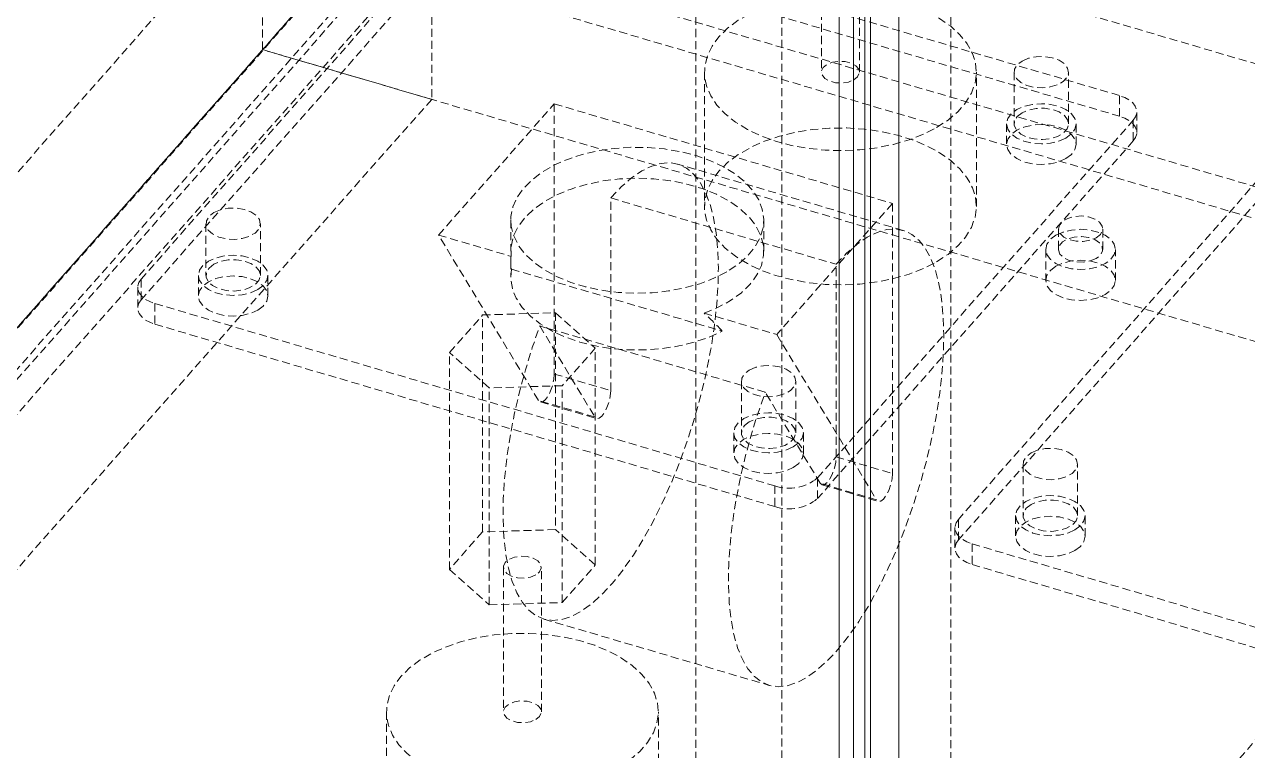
# Model space of a CAD drawing. Header units: millimetres. Extents: x 1529 to 6255, y 1713 to 5797.
# Drawn here: x 5686.6 to 5880, y 3960.5 to 4075.4 of the extents above; entities that cross this region are included whole.
import ezdxf

# ---------------------------------------------------------------- set-up
doc = ezdxf.new("R2010")
doc.units = ezdxf.units.MM
doc.linetypes.add('HIDDEN', pattern=[1.905, 1.27, -0.635])

msp = doc.modelspace()

# ---------------------------------------------------------------- linework, layer by layer
at = {"color": 7, "linetype": 'Continuous', "lineweight": 15}
for p, q in [((5817.694, 4391.858), (5817.694, 3823.545)), ((5820.384, 3824.05), (5820.384, 4392.362)), ((5824.839, 3822.739), (5824.839, 4391.052)), ((5815.424, 4389.286), (5815.424, 3820.973)), ((5819.476, 4360.305), (5819.476, 3854.05))]:
    msp.add_line(p, q, dxfattribs=at)
at = {"color": 7, "linetype": 'HIDDEN', "lineweight": 0}
for p, q in [((5806.366, 3877.343), (5806.366, 4383.598)), ((5833.096, 3869.481), (5833.096, 4375.736)), ((5792.746, 3861.912), (5792.746, 4368.167)), ((5737.886, 4111.295), (5982.913, 4039.222)), ((5757.362, 4108.865), (5574.449, 3901.626)), ((5570.902, 3897.433), (5751.999, 4102.614)), ((5575.357, 3896.123), (5756.454, 4101.304)), ((5574.449, 3893.461), (5757.362, 4100.7)), ((5724.266, 4095.864), (5588.069, 3941.554)), ((5969.293, 4023.791), (5724.266, 4095.864)), ((5724.266, 4071.367), (5724.266, 4095.864)), ((5755.008, 4091.674), (5705.069, 4035.093)), ((5859.743, 4064.106), (5761.733, 4092.935)), ((5812.618, 4090.676), (5812.618, 4067.813)), ((5818.618, 4067.813), (5818.618, 4090.676)), ((5750.997, 4088.001), (5614.799, 3933.691)), ((5755.008, 4088.407), (5705.069, 4031.827)), ((5750.997, 4088.001), (5750.997, 4063.505)), ((5761.733, 4089.669), (5859.743, 4060.84)), ((5737.886, 4086.798), (5724.266, 4071.367)), ((5982.913, 4014.726), (5737.886, 4086.798)), ((5588.069, 3917.057), (5724.266, 4071.367)), ((5969.293, 3999.295), (5724.266, 4071.367)), ((5724.266, 4071.367), (5750.997, 4063.505)), ((5794.118, 4067.813), (5794.118, 4046.583)), ((5837.117, 4046.583), (5837.117, 4067.813)), ((5843.086, 4067.807), (5843.086, 4059.642)), ((5851.686, 4059.642), (5851.686, 4067.807)), ((5750.997, 4063.505), (5614.799, 3909.195)), ((5752.087, 4042.052), (5770.388, 4062.787)), ((5770.388, 4062.787), (5823.848, 4047.062)), ((5770.388, 4062.787), (5770.388, 4020.07)), ((5859.743, 4060.84), (5859.743, 4064.106)), ((5862.473, 4058.268), (5862.473, 4061.534)), ((5811.989, 4003.643), (5861.928, 4060.224)), ((5841.886, 4059.642), (5841.886, 4056.376)), ((5852.886, 4056.376), (5852.886, 4059.642)), ((5861.928, 4060.224), (5861.928, 4056.957)), ((5861.928, 4056.957), (5811.989, 4000.377)), ((5825.52, 4042.79), (5789.88, 4053.273)), ((5884.203, 4053.672), (5834.265, 3997.091)), ((5884.203, 4050.405), (5834.265, 3993.825)), ((5779.298, 4047.918), (5814.938, 4037.434)), ((5779.298, 4017.449), (5779.298, 4047.918)), ((5823.848, 4047.062), (5805.548, 4026.327)), ((5823.848, 4047.062), (5823.848, 4004.345)), ((5715.311, 4043.84), (5715.311, 4035.675)), ((5723.911, 4035.675), (5723.911, 4043.84)), ((5763.498, 4044.392), (5763.498, 4039.493)), ((5803.498, 4039.493), (5803.498, 4044.392)), ((5752.087, 4042.052), (5763.548, 4038.681)), ((5767.881, 4015.903), (5752.087, 4042.052)), ((5850.09, 4043.047), (5850.09, 4039.78)), ((5857.09, 4039.78), (5857.09, 4043.047)), ((5848.09, 4039.78), (5848.09, 4034.881)), ((5859.09, 4034.881), (5859.09, 4039.78)), ((5763.498, 4037.934), (5763.498, 4035.41)), ((5714.111, 4035.675), (5714.111, 4032.409)), ((5725.111, 4032.409), (5725.111, 4035.675)), ((5763.617, 4036.667), (5796.946, 4026.864)), ((5814.938, 4006.966), (5814.938, 4037.434)), ((5704.524, 4033.783), (5704.524, 4030.517)), ((5705.069, 4031.827), (5705.069, 4035.093)), ((5707.254, 4031.211), (5805.264, 4002.382)), ((5707.254, 4031.211), (5707.254, 4027.945)), ((5759.05, 4029.408), (5770.581, 4029.757)), ((5770.581, 4029.757), (5776.87, 4024.166)), ((5770.581, 4029.757), (5770.581, 3995.462)), ((5942.563, 4031.653), (5806.366, 3877.343)), ((5707.254, 4027.945), (5805.264, 3999.116)), ((5753.808, 4023.469), (5759.05, 4029.408)), ((5759.05, 3995.113), (5759.05, 4029.408)), ((5794.087, 4029.698), (5805.548, 4026.327)), ((5803.74, 4017.189), (5768.099, 4027.673)), ((5768.099, 4027.673), (5776.791, 4013.282)), ((5805.548, 4026.327), (5821.342, 4000.178)), ((5776.87, 4024.166), (5771.628, 4018.227)), ((5776.87, 3989.872), (5776.87, 4024.166)), ((5753.808, 3989.174), (5753.808, 4023.469)), ((5760.097, 4017.878), (5753.808, 4023.469)), ((5771.628, 4018.227), (5760.097, 4017.878)), ((5770.388, 4020.07), (5779.298, 4017.449)), ((5771.628, 3983.932), (5771.628, 4018.227)), ((5799.957, 4018.942), (5799.957, 4010.777)), ((5808.557, 4010.777), (5808.557, 4018.942)), ((5760.097, 3983.583), (5760.097, 4017.878)), ((5812.432, 4002.798), (5803.74, 4017.189)), ((5776.791, 4013.282), (5767.881, 4015.903)), ((5768.179, 4015.649), (5777.089, 4013.028)), ((5798.757, 4010.777), (5798.757, 4007.511)), ((5809.757, 4007.511), (5809.757, 4010.777)), ((5814.938, 4006.966), (5823.848, 4004.345)), ((5844.507, 4005.838), (5844.507, 3997.673)), ((5853.107, 3997.673), (5853.107, 4005.838)), ((5811.989, 4000.377), (5811.989, 4003.643)), ((5821.342, 4000.178), (5812.432, 4002.798)), ((5805.264, 4002.382), (5805.264, 3999.116)), ((5812.73, 4002.545), (5821.64, 3999.924)), ((5834.265, 3993.825), (5834.265, 3997.091)), ((5843.307, 3997.673), (5843.307, 3994.407)), ((5854.307, 3994.407), (5854.307, 3997.673)), ((5759.05, 3995.113), (5753.808, 3989.174)), ((5770.581, 3995.462), (5759.05, 3995.113)), ((5776.87, 3989.872), (5770.581, 3995.462)), ((5833.72, 3995.781), (5833.72, 3992.515)), ((5836.45, 3993.209), (5934.46, 3964.38)), ((5836.45, 3993.209), (5836.45, 3989.943)), ((5753.808, 3989.174), (5760.097, 3983.583)), ((5762.339, 3989.523), (5762.339, 3966.66)), ((5768.339, 3966.66), (5768.339, 3989.523)), ((5771.628, 3983.932), (5776.87, 3989.872)), ((5836.45, 3989.943), (5934.46, 3961.114)), ((5760.097, 3983.583), (5771.628, 3983.932)), ((5768.716, 3981.321), (5804.356, 3970.838)), ((5743.839, 3966.66), (5743.839, 3945.43)), ((5786.839, 3945.43), (5786.839, 3966.66))]:
    msp.add_line(p, q, dxfattribs=at)
at = {"color": 7, "linetype": 'HIDDEN', "lineweight": 0, "flags": 128}
for points in [[(5830.82, 4059.036), (5832.64, 4060.231), (5834.179, 4061.549), (5835.414, 4062.971), (5836.324, 4064.472), (5836.894, 4066.028), (5837.115, 4067.614), (5836.982, 4069.202), (5836.499, 4070.768), (5835.673, 4072.285), (5834.518, 4073.729), (5833.052, 4075.076), (5831.3, 4076.303), (5829.29, 4077.391), (5827.056, 4078.322), (5824.634, 4079.08), (5822.064, 4079.653), (5819.389, 4080.032), (5816.651, 4080.21), (5813.896, 4080.184), (5811.17, 4079.956), (5808.516, 4079.528), (5805.98, 4078.907), (5803.601, 4078.105), (5801.42, 4077.133), (5799.472, 4076.009), (5797.789, 4074.749), (5796.399, 4073.376), (5795.324, 4071.912), (5794.583, 4070.38), (5794.187, 4068.806), (5794.142, 4067.216), (5794.451, 4065.636), (5795.107, 4064.091), (5796.1, 4062.607), (5797.413, 4061.209), (5799.025, 4059.919), (5800.91, 4058.759), (5803.036, 4057.748), (5805.369, 4056.902), (5807.87, 4056.235), (5810.498, 4055.758), (5813.21, 4055.479), (5815.962, 4055.402), (5818.708, 4055.53), (5821.404, 4055.859), (5824.004, 4056.384), (5826.467, 4057.097), (5828.751, 4057.986), (5830.82, 4059.036)], [(5817.739, 4066.588), (5818.336, 4067.081), (5818.606, 4067.662), (5818.515, 4068.261), (5818.075, 4068.806), (5817.338, 4069.231), (5816.394, 4069.485), (5815.356, 4069.538), (5814.35, 4069.382), (5813.496, 4069.037), (5812.899, 4068.545), (5812.629, 4067.964), (5812.72, 4067.364), (5813.16, 4066.819), (5813.897, 4066.394), (5814.841, 4066.14), (5815.879, 4066.087), (5816.885, 4066.243), (5817.739, 4066.588)], [(5844.345, 4069.563), (5845.377, 4070.002), (5846.586, 4070.246), (5847.867, 4070.274), (5849.105, 4070.083), (5850.191, 4069.689), (5851.027, 4069.128), (5851.539, 4068.45), (5851.683, 4067.714), (5851.444, 4066.987), (5850.846, 4066.333), (5849.939, 4065.81), (5848.806, 4065.464), (5847.547, 4065.327), (5846.273, 4065.41), (5845.098, 4065.705), (5844.126, 4066.188), (5843.445, 4066.815), (5843.113, 4067.529), (5843.161, 4068.269), (5843.584, 4068.967), (5844.345, 4069.563)], [(5851.275, 4057.397), (5850.136, 4056.892), (5848.809, 4056.575), (5847.386, 4056.467), (5845.962, 4056.575), (5844.636, 4056.892), (5843.497, 4057.397), (5842.623, 4058.054), (5842.073, 4058.82), (5841.886, 4059.642), (5842.073, 4060.464), (5842.623, 4061.229), (5843.497, 4061.887), (5844.636, 4062.392), (5845.962, 4062.709), (5847.386, 4062.817), (5848.809, 4062.709), (5850.136, 4062.392), (5851.275, 4061.887), (5852.149, 4061.229), (5852.698, 4060.464), (5852.886, 4059.642), (5852.698, 4058.82), (5852.149, 4058.054), (5851.275, 4057.397)], [(5861.928, 4060.224), (5862.286, 4060.751), (5862.458, 4061.308), (5862.439, 4061.873), (5862.229, 4062.426), (5861.836, 4062.944), (5861.275, 4063.409), (5860.569, 4063.801), (5859.743, 4064.106)], [(5844.345, 4061.397), (5843.584, 4060.802), (5843.161, 4060.103), (5843.113, 4059.364), (5843.445, 4058.649), (5844.126, 4058.023), (5845.098, 4057.54), (5846.273, 4057.244), (5847.547, 4057.161), (5848.806, 4057.299), (5849.939, 4057.645), (5850.846, 4058.168), (5851.444, 4058.822), (5851.683, 4059.549), (5851.539, 4060.284), (5851.027, 4060.963), (5850.191, 4061.523), (5849.105, 4061.917), (5847.867, 4062.109), (5846.586, 4062.081), (5845.377, 4061.837), (5844.345, 4061.397)], [(5861.928, 4056.957), (5862.286, 4057.484), (5862.458, 4058.041), (5862.439, 4058.607), (5862.229, 4059.16), (5861.836, 4059.678), (5861.275, 4060.142), (5860.569, 4060.535), (5859.743, 4060.84)], [(5830.82, 4037.806), (5832.64, 4039), (5834.179, 4040.319), (5835.414, 4041.741), (5836.324, 4043.242), (5836.894, 4044.798), (5837.115, 4046.384), (5836.982, 4047.972), (5836.499, 4049.538), (5835.673, 4051.055), (5834.518, 4052.499), (5833.052, 4053.846), (5831.3, 4055.073), (5829.29, 4056.161), (5827.056, 4057.092), (5824.634, 4057.85), (5822.064, 4058.423), (5819.389, 4058.802), (5816.651, 4058.98), (5813.896, 4058.954), (5811.17, 4058.726), (5808.516, 4058.298), (5805.98, 4057.677), (5803.601, 4056.875), (5801.42, 4055.903), (5799.472, 4054.779), (5797.789, 4053.519), (5796.399, 4052.146), (5795.324, 4050.682), (5794.583, 4049.15), (5794.187, 4047.576), (5794.142, 4045.986), (5794.451, 4044.405), (5795.107, 4042.861), (5796.1, 4041.377), (5797.413, 4039.979), (5799.025, 4038.689), (5800.91, 4037.529), (5803.036, 4036.518), (5805.369, 4035.672), (5807.87, 4035.005), (5810.498, 4034.528), (5813.21, 4034.249), (5815.962, 4034.172), (5818.708, 4034.3), (5821.404, 4034.629), (5824.004, 4035.154), (5826.467, 4035.867), (5828.751, 4036.756), (5830.82, 4037.806)], [(5851.275, 4054.131), (5852.149, 4054.788), (5852.698, 4055.554), (5852.886, 4056.376), (5852.698, 4057.197), (5852.149, 4057.963), (5851.275, 4058.621), (5850.136, 4059.125), (5848.809, 4059.443), (5847.386, 4059.551), (5845.962, 4059.443), (5844.636, 4059.125), (5843.497, 4058.621), (5842.623, 4057.963), (5842.073, 4057.198), (5841.886, 4056.376), (5842.073, 4055.554), (5842.623, 4054.788), (5843.497, 4054.131), (5844.636, 4053.626), (5845.962, 4053.309), (5847.386, 4053.201), (5848.809, 4053.309), (5850.136, 4053.626), (5851.275, 4054.131)], [(5797.641, 4036.228), (5795.629, 4035.213), (5793.402, 4034.361), (5790.997, 4033.689), (5788.459, 4033.207), (5785.833, 4032.925), (5783.164, 4032.848), (5780.502, 4032.977), (5777.893, 4033.309), (5775.384, 4033.839), (5773.02, 4034.558), (5770.843, 4035.452), (5768.892, 4036.506), (5767.201, 4037.7), (5765.801, 4039.014), (5764.717, 4040.423), (5763.968, 4041.904), (5763.568, 4043.429), (5763.524, 4044.971), (5763.835, 4046.503), (5764.498, 4047.997), (5765.5, 4049.427), (5766.823, 4050.767), (5768.443, 4051.993), (5770.332, 4053.083), (5772.457, 4054.019), (5774.778, 4054.783), (5777.255, 4055.361), (5779.843, 4055.743), (5782.496, 4055.923), (5785.168, 4055.898), (5787.809, 4055.667), (5790.374, 4055.234), (5792.816, 4054.609), (5795.091, 4053.801), (5797.16, 4052.825), (5798.985, 4051.698), (5800.534, 4050.441), (5801.778, 4049.077), (5802.697, 4047.628), (5803.273, 4046.122), (5803.496, 4044.585), (5803.362, 4043.045), (5802.873, 4041.528), (5802.039, 4040.063), (5800.874, 4038.675), (5799.399, 4037.389), (5797.641, 4036.228)], [(5779.298, 4047.918), (5780.958, 4049.652), (5782.601, 4051.078), (5784.214, 4052.183), (5785.779, 4052.955), (5787.283, 4053.388), (5788.711, 4053.476), (5790.049, 4053.22), (5791.284, 4052.622), (5792.406, 4051.688), (5793.402, 4050.426), (5794.265, 4048.848), (5794.984, 4046.97), (5795.555, 4044.809), (5795.97, 4042.386), (5796.227, 4039.724), (5796.322, 4036.849), (5796.255, 4033.787), (5796.027, 4030.568), (5795.639, 4027.223), (5795.096, 4023.783), (5794.402, 4020.282), (5793.564, 4016.752), (5792.591, 4013.227), (5791.491, 4009.741), (5790.274, 4006.327), (5788.953, 4003.017), (5787.541, 3999.844), (5786.049, 3996.837), (5784.494, 3994.024), (5782.888, 3991.433), (5781.249, 3989.089), (5779.591, 3987.013), (5777.93, 3985.226), (5776.283, 3983.745), (5774.664, 3982.583), (5773.089, 3981.751), (5771.573, 3981.258), (5770.131, 3981.109), (5768.776, 3981.304), (5767.522, 3981.842), (5766.379, 3982.718), (5765.36, 3983.923), (5764.473, 3985.446), (5763.728, 3987.272), (5763.131, 3989.385), (5762.688, 3991.763), (5762.403, 3994.385), (5762.279, 3997.225), (5762.317, 4000.256), (5762.517, 4003.449), (5762.877, 4006.774), (5763.393, 4010.2), (5764.061, 4013.693), (5764.874, 4017.22), (5765.824, 4020.748), (5766.903, 4024.243), (5768.099, 4027.673)], [(5794.087, 4029.698), (5796.294, 4030.619), (5798.264, 4031.705), (5799.96, 4032.935), (5801.35, 4034.287), (5802.41, 4035.736), (5803.119, 4037.254), (5803.464, 4038.814), (5803.439, 4040.386), (5803.044, 4041.942), (5802.286, 4043.452), (5801.18, 4044.889), (5799.746, 4046.225), (5798.011, 4047.437), (5796.007, 4048.502), (5793.771, 4049.4), (5791.344, 4050.113), (5788.772, 4050.63), (5786.101, 4050.941), (5783.383, 4051.039), (5780.667, 4050.922), (5778.003, 4050.594), (5775.442, 4050.06), (5773.029, 4049.331), (5770.811, 4048.418), (5768.828, 4047.34), (5767.117, 4046.117), (5765.71, 4044.771), (5764.633, 4043.327), (5763.906, 4041.811), (5763.542, 4040.253), (5763.548, 4038.681)], [(5716.571, 4045.596), (5717.602, 4046.035), (5718.812, 4046.279), (5720.093, 4046.307), (5721.331, 4046.116), (5722.416, 4045.722), (5723.252, 4045.161), (5723.765, 4044.483), (5723.908, 4043.747), (5723.67, 4043.02), (5723.071, 4042.366), (5722.164, 4041.843), (5721.031, 4041.497), (5719.772, 4041.36), (5718.498, 4041.443), (5717.323, 4041.738), (5716.352, 4042.221), (5715.67, 4042.848), (5715.338, 4043.562), (5715.386, 4044.302), (5715.809, 4045), (5716.571, 4045.596)], [(5856.064, 4041.618), (5856.734, 4042.159), (5857.063, 4042.797), (5857.015, 4043.461), (5856.596, 4044.081), (5855.852, 4044.588), (5854.862, 4044.929), (5853.734, 4045.065), (5852.591, 4044.983), (5851.556, 4044.691), (5850.741, 4044.221), (5850.235, 4043.623), (5850.093, 4042.963), (5850.329, 4042.312), (5850.919, 4041.741), (5851.798, 4041.311), (5852.871, 4041.069), (5854.023, 4041.042), (5855.127, 4041.231), (5856.064, 4041.618)], [(5814.938, 4037.434), (5816.598, 4039.169), (5818.242, 4040.595), (5819.854, 4041.699), (5821.419, 4042.472), (5822.923, 4042.904), (5824.351, 4042.993), (5825.689, 4042.737), (5826.925, 4042.139), (5828.046, 4041.205), (5829.043, 4039.942), (5829.905, 4038.365), (5830.625, 4036.487), (5831.195, 4034.326), (5831.61, 4031.903), (5831.867, 4029.241), (5831.962, 4026.365), (5831.895, 4023.304), (5831.667, 4020.085), (5831.279, 4016.74), (5830.736, 4013.3), (5830.042, 4009.798), (5829.205, 4006.268), (5828.231, 4002.744), (5827.131, 3999.258), (5825.915, 3995.844), (5824.594, 3992.534), (5823.181, 3989.36), (5821.689, 3986.353), (5820.134, 3983.541), (5818.529, 3980.95), (5816.889, 3978.606), (5815.231, 3976.53), (5813.57, 3974.743), (5811.923, 3973.261), (5810.304, 3972.099), (5808.729, 3971.268), (5807.213, 3970.775), (5805.771, 3970.626), (5804.416, 3970.821), (5803.162, 3971.359), (5802.019, 3972.234), (5801, 3973.44), (5800.113, 3974.963), (5799.368, 3976.789), (5798.771, 3978.902), (5798.328, 3981.28), (5798.043, 3983.901), (5797.919, 3986.741), (5797.958, 3989.772), (5798.157, 3992.966), (5798.517, 3996.291), (5799.034, 3999.716), (5799.701, 4003.209), (5800.514, 4006.737), (5801.464, 4010.265), (5802.543, 4013.76), (5803.74, 4017.189)], [(5849.7, 4042.025), (5850.84, 4042.53), (5852.166, 4042.847), (5853.59, 4042.955), (5855.013, 4042.847), (5856.34, 4042.53), (5857.479, 4042.025), (5858.353, 4041.368), (5858.902, 4040.602), (5859.09, 4039.78), (5858.902, 4038.959), (5858.353, 4038.193), (5857.479, 4037.535), (5856.34, 4037.031), (5855.013, 4036.713), (5853.59, 4036.605), (5852.166, 4036.713), (5850.84, 4037.031), (5849.7, 4037.535), (5848.826, 4038.193), (5848.277, 4038.959), (5848.09, 4039.78), (5848.277, 4040.602), (5848.826, 4041.368), (5849.7, 4042.025)], [(5856.064, 4038.352), (5855.127, 4037.965), (5854.023, 4037.775), (5852.871, 4037.803), (5851.798, 4038.045), (5850.919, 4038.474), (5850.329, 4039.046), (5850.093, 4039.697), (5850.235, 4040.357), (5850.741, 4040.954), (5851.556, 4041.425), (5852.591, 4041.717), (5853.734, 4041.799), (5854.862, 4041.663), (5855.852, 4041.322), (5856.596, 4040.815), (5857.015, 4040.195), (5857.063, 4039.53), (5856.734, 4038.893), (5856.064, 4038.352)], [(5723.5, 4033.43), (5722.361, 4032.925), (5721.035, 4032.608), (5719.611, 4032.5), (5718.188, 4032.608), (5716.861, 4032.925), (5715.722, 4033.43), (5714.848, 4034.087), (5714.298, 4034.853), (5714.111, 4035.675), (5714.298, 4036.497), (5714.848, 4037.262), (5715.722, 4037.92), (5716.861, 4038.425), (5718.188, 4038.742), (5719.611, 4038.85), (5721.035, 4038.742), (5722.361, 4038.425), (5723.5, 4037.92), (5724.374, 4037.262), (5724.924, 4036.497), (5725.111, 4035.675), (5724.924, 4034.853), (5724.374, 4034.087), (5723.5, 4033.43)], [(5716.571, 4037.43), (5715.809, 4036.835), (5715.386, 4036.136), (5715.338, 4035.397), (5715.67, 4034.682), (5716.352, 4034.056), (5717.323, 4033.573), (5718.498, 4033.277), (5719.772, 4033.194), (5721.031, 4033.332), (5722.164, 4033.678), (5723.071, 4034.201), (5723.67, 4034.855), (5723.908, 4035.582), (5723.765, 4036.317), (5723.252, 4036.996), (5722.416, 4037.556), (5721.331, 4037.95), (5720.093, 4038.142), (5718.812, 4038.114), (5717.602, 4037.87), (5716.571, 4037.43)], [(5849.7, 4037.126), (5848.826, 4036.469), (5848.277, 4035.703), (5848.09, 4034.881), (5848.277, 4034.059), (5848.826, 4033.294), (5849.7, 4032.636), (5850.84, 4032.131), (5852.166, 4031.814), (5853.59, 4031.706), (5855.013, 4031.814), (5856.34, 4032.131), (5857.479, 4032.636), (5858.353, 4033.294), (5858.902, 4034.059), (5859.09, 4034.881), (5858.902, 4035.703), (5858.353, 4036.469), (5857.479, 4037.126), (5856.34, 4037.631), (5855.013, 4037.948), (5853.59, 4038.056), (5852.166, 4037.948), (5850.84, 4037.631), (5849.7, 4037.126)], [(5723.5, 4030.164), (5724.374, 4030.821), (5724.924, 4031.587), (5725.111, 4032.409), (5724.924, 4033.231), (5724.374, 4033.996), (5723.5, 4034.654), (5722.361, 4035.158), (5721.035, 4035.476), (5719.611, 4035.584), (5718.188, 4035.476), (5716.861, 4035.158), (5715.722, 4034.654), (5714.848, 4033.996), (5714.298, 4033.231), (5714.111, 4032.409), (5714.298, 4031.587), (5714.848, 4030.821), (5715.722, 4030.164), (5716.861, 4029.659), (5718.188, 4029.342), (5719.611, 4029.234), (5721.035, 4029.342), (5722.361, 4029.659), (5723.5, 4030.164)], [(5763.617, 4036.667), (5763.505, 4035.119), (5763.752, 4033.576), (5764.355, 4032.067), (5765.303, 4030.617), (5766.579, 4029.254), (5768.159, 4028.002), (5770.015, 4026.883), (5772.114, 4025.917), (5774.419, 4025.123), (5776.886, 4024.514), (5779.473, 4024.101), (5782.132, 4023.891), (5784.816, 4023.89), (5787.476, 4024.095), (5790.065, 4024.505), (5792.535, 4025.11), (5794.842, 4025.901), (5796.946, 4026.864)], [(5705.069, 4035.093), (5704.711, 4034.566), (5704.539, 4034.009), (5704.558, 4033.444), (5704.768, 4032.891), (5705.161, 4032.372), (5705.722, 4031.908), (5706.428, 4031.516), (5707.254, 4031.211)], [(5705.069, 4031.827), (5704.711, 4031.3), (5704.539, 4030.743), (5704.558, 4030.177), (5704.768, 4029.625), (5705.161, 4029.106), (5705.722, 4028.642), (5706.428, 4028.25), (5707.254, 4027.945)], [(5801.216, 4020.698), (5802.247, 4021.137), (5803.457, 4021.381), (5804.738, 4021.409), (5805.976, 4021.218), (5807.062, 4020.824), (5807.898, 4020.263), (5808.41, 4019.585), (5808.554, 4018.85), (5808.315, 4018.123), (5807.716, 4017.468), (5806.81, 4016.945), (5805.677, 4016.599), (5804.417, 4016.462), (5803.144, 4016.545), (5801.969, 4016.841), (5800.997, 4017.323), (5800.315, 4017.95), (5799.984, 4018.664), (5800.032, 4019.404), (5800.455, 4020.102), (5801.216, 4020.698)], [(5770.388, 4020.07), (5770.318, 4019.218), (5770.117, 4018.296), (5769.803, 4017.397), (5769.411, 4016.613), (5768.979, 4016.025), (5768.552, 4015.693), (5768.173, 4015.651), (5767.881, 4015.903)], [(5779.298, 4017.449), (5779.228, 4016.597), (5779.027, 4015.675), (5778.713, 4014.776), (5778.321, 4013.992), (5777.889, 4013.405), (5777.462, 4013.073), (5777.083, 4013.03), (5776.791, 4013.282)], [(5808.146, 4008.532), (5807.007, 4008.027), (5805.68, 4007.71), (5804.257, 4007.602), (5802.833, 4007.71), (5801.507, 4008.027), (5800.368, 4008.532), (5799.494, 4009.189), (5798.944, 4009.955), (5798.757, 4010.777), (5798.944, 4011.599), (5799.494, 4012.365), (5800.368, 4013.022), (5801.507, 4013.527), (5802.833, 4013.844), (5804.257, 4013.952), (5805.68, 4013.844), (5807.007, 4013.527), (5808.146, 4013.022), (5809.02, 4012.365), (5809.569, 4011.599), (5809.757, 4010.777), (5809.569, 4009.955), (5809.02, 4009.189), (5808.146, 4008.532)], [(5801.216, 4012.532), (5800.455, 4011.937), (5800.032, 4011.239), (5799.984, 4010.499), (5800.315, 4009.784), (5800.997, 4009.158), (5801.969, 4008.675), (5803.144, 4008.379), (5804.417, 4008.296), (5805.677, 4008.434), (5806.81, 4008.78), (5807.716, 4009.303), (5808.315, 4009.957), (5808.554, 4010.684), (5808.41, 4011.419), (5807.898, 4012.098), (5807.062, 4012.659), (5805.976, 4013.052), (5804.738, 4013.244), (5803.457, 4013.216), (5802.247, 4012.972), (5801.216, 4012.532)], [(5808.146, 4005.266), (5809.02, 4005.923), (5809.569, 4006.689), (5809.757, 4007.511), (5809.569, 4008.333), (5809.02, 4009.098), (5808.146, 4009.756), (5807.007, 4010.261), (5805.68, 4010.578), (5804.257, 4010.686), (5802.833, 4010.578), (5801.507, 4010.261), (5800.368, 4009.756), (5799.494, 4009.098), (5798.944, 4008.333), (5798.757, 4007.511), (5798.944, 4006.689), (5799.494, 4005.923), (5800.368, 4005.266), (5801.507, 4004.761), (5802.833, 4004.444), (5804.257, 4004.336), (5805.68, 4004.444), (5807.007, 4004.761), (5808.146, 4005.266)], [(5812.432, 4002.798), (5812.723, 4002.547), (5813.102, 4002.589), (5813.529, 4002.921), (5813.961, 4003.509), (5814.354, 4004.292), (5814.667, 4005.191), (5814.869, 4006.114), (5814.938, 4006.966)], [(5845.766, 4007.594), (5846.798, 4008.033), (5848.008, 4008.277), (5849.288, 4008.305), (5850.527, 4008.113), (5851.612, 4007.72), (5852.448, 4007.159), (5852.961, 4006.481), (5853.104, 4005.745), (5852.866, 4005.018), (5852.267, 4004.364), (5851.36, 4003.841), (5850.227, 4003.495), (5848.968, 4003.358), (5847.694, 4003.441), (5846.519, 4003.736), (5845.548, 4004.219), (5844.866, 4004.846), (5844.534, 4005.56), (5844.582, 4006.3), (5845.005, 4006.998), (5845.766, 4007.594)], [(5823.848, 4004.345), (5823.779, 4003.493), (5823.577, 4002.571), (5823.264, 4001.672), (5822.871, 4000.888), (5822.439, 4000.3), (5822.012, 3999.968), (5821.633, 3999.926), (5821.342, 4000.178)], [(5852.696, 3995.428), (5851.557, 3994.923), (5850.231, 3994.606), (5848.807, 3994.498), (5847.383, 3994.606), (5846.057, 3994.923), (5844.918, 3995.428), (5844.044, 3996.085), (5843.494, 3996.851), (5843.307, 3997.673), (5843.494, 3998.495), (5844.044, 3999.26), (5844.918, 3999.918), (5846.057, 4000.423), (5847.384, 4000.74), (5848.807, 4000.848), (5850.23, 4000.74), (5851.557, 4000.423), (5852.696, 3999.918), (5853.57, 3999.26), (5854.12, 3998.495), (5854.307, 3997.673), (5854.12, 3996.851), (5853.57, 3996.085), (5852.696, 3995.428)], [(5845.766, 3999.428), (5845.005, 3998.833), (5844.582, 3998.134), (5844.534, 3997.395), (5844.866, 3996.68), (5845.548, 3996.054), (5846.519, 3995.571), (5847.694, 3995.275), (5848.968, 3995.192), (5850.227, 3995.33), (5851.36, 3995.676), (5852.267, 3996.199), (5852.866, 3996.853), (5853.104, 3997.58), (5852.961, 3998.315), (5852.448, 3998.994), (5851.612, 3999.554), (5850.527, 3999.948), (5849.288, 4000.14), (5848.008, 4000.112), (5846.798, 3999.868), (5845.766, 3999.428)], [(5834.265, 3997.091), (5833.907, 3996.564), (5833.735, 3996.007), (5833.754, 3995.441), (5833.964, 3994.889), (5834.357, 3994.37), (5834.918, 3993.906), (5835.624, 3993.514), (5836.45, 3993.209)], [(5852.696, 3992.162), (5853.57, 3992.819), (5854.12, 3993.585), (5854.307, 3994.407), (5854.12, 3995.228), (5853.57, 3995.994), (5852.696, 3996.652), (5851.557, 3997.156), (5850.23, 3997.474), (5848.807, 3997.582), (5847.384, 3997.474), (5846.057, 3997.156), (5844.918, 3996.652), (5844.044, 3995.994), (5843.494, 3995.228), (5843.307, 3994.407), (5843.494, 3993.585), (5844.044, 3992.819), (5844.918, 3992.162), (5846.057, 3991.657), (5847.383, 3991.34), (5848.807, 3991.232), (5850.231, 3991.34), (5851.557, 3991.657), (5852.696, 3992.162)], [(5834.265, 3993.825), (5833.907, 3993.298), (5833.735, 3992.741), (5833.754, 3992.175), (5833.964, 3991.623), (5834.357, 3991.104), (5834.918, 3990.64), (5835.624, 3990.248), (5836.45, 3989.943)], [(5767.46, 3988.298), (5766.607, 3987.953), (5765.6, 3987.798), (5764.562, 3987.85), (5763.618, 3988.104), (5762.881, 3988.529), (5762.441, 3989.075), (5762.35, 3989.674), (5762.62, 3990.255), (5763.217, 3990.747), (5764.071, 3991.092), (5765.077, 3991.248), (5766.115, 3991.196), (5767.06, 3990.941), (5767.796, 3990.516), (5768.237, 3989.971), (5768.327, 3989.372), (5768.058, 3988.791), (5767.46, 3988.298)], [(5780.542, 3957.883), (5782.361, 3959.078), (5783.901, 3960.397), (5785.136, 3961.818), (5786.046, 3963.319), (5786.615, 3964.875), (5786.836, 3966.461), (5786.704, 3968.049), (5786.22, 3969.615), (5785.394, 3971.132), (5784.239, 3972.576), (5782.773, 3973.923), (5781.021, 3975.15), (5779.012, 3976.238), (5776.777, 3977.169), (5774.356, 3977.927), (5771.786, 3978.5), (5769.11, 3978.879), (5766.372, 3979.057), (5763.618, 3979.032), (5760.891, 3978.803), (5758.238, 3978.375), (5755.701, 3977.754), (5753.322, 3976.952), (5751.141, 3975.98), (5749.193, 3974.856), (5747.51, 3973.597), (5746.12, 3972.223), (5745.045, 3970.759), (5744.304, 3969.227), (5743.908, 3967.653), (5743.864, 3966.063), (5744.172, 3964.483), (5744.828, 3962.938), (5745.821, 3961.454), (5747.134, 3960.056), (5748.746, 3958.767), (5750.631, 3957.607), (5752.757, 3956.595), (5755.09, 3955.749), (5757.591, 3955.082), (5760.219, 3954.605), (5762.932, 3954.326), (5765.683, 3954.25), (5768.43, 3954.377), (5771.125, 3954.706), (5773.725, 3955.231), (5776.188, 3955.944), (5778.473, 3956.833), (5780.542, 3957.883)], [(5767.46, 3965.435), (5768.058, 3965.928), (5768.327, 3966.509), (5768.237, 3967.108), (5767.796, 3967.653), (5767.06, 3968.078), (5766.115, 3968.333), (5765.077, 3968.385), (5764.071, 3968.229), (5763.217, 3967.884), (5762.62, 3967.392), (5762.35, 3966.811), (5762.441, 3966.211), (5762.881, 3965.666), (5763.618, 3965.241), (5764.562, 3964.987), (5765.6, 3964.934), (5766.607, 3965.09), (5767.46, 3965.435)]]:
    msp.add_lwpolyline(points, dxfattribs=at)
at = {"color": 7, "linetype": 'HIDDEN', "lineweight": 0}
for centre in [(5807.503, 4009.004), (5807.503, 4005.738)]:
    msp.add_arc(centre, 6.991, 251.32322, 309.92413, dxfattribs=at)
for start_param, end_param in [(3.3473858, 3.5268623), (1.1096024, 1.289079)]:
    msp.add_ellipse((5783.498, 4026.439), major_axis=(19.242, -14.063), ratio=0.3878221, start_param=start_param, end_param=end_param, dxfattribs=at)

doc.saveas('drawing.dxf')
